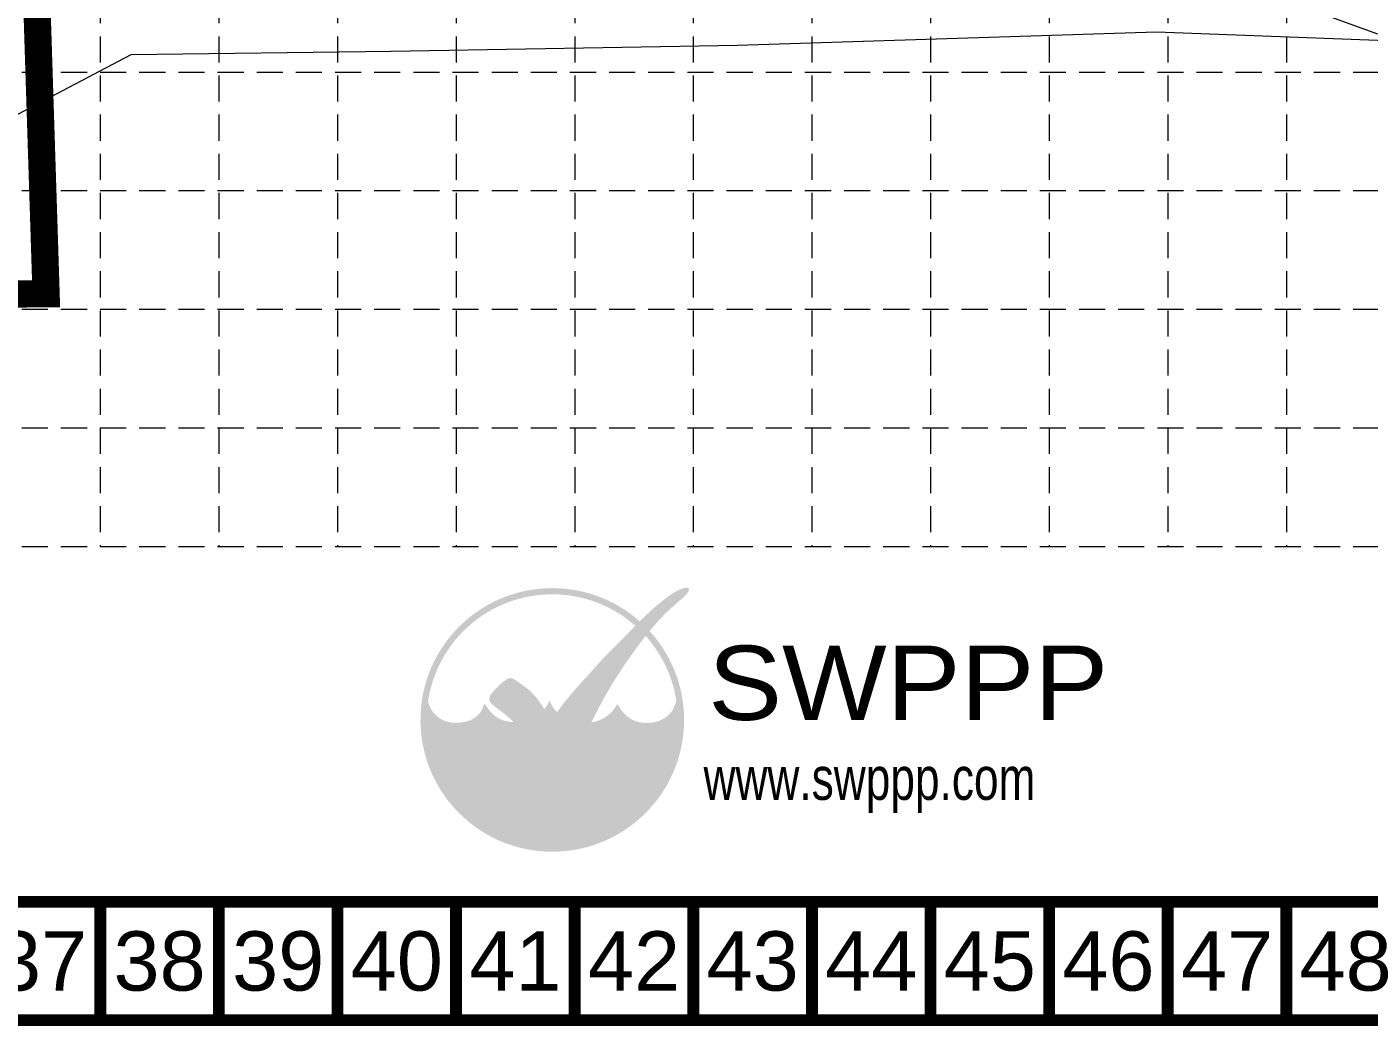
# Model space of a CAD drawing. Header units: feet. Extents: x 2483421 to 2485095, y 6854873 to 6855921.
# Drawn here: x 2484398.5 to 2484694.2, y 6854873.2 to 6855093.4 of the extents above; entities that cross this region are included whole.
import ezdxf
from ezdxf.enums import TextEntityAlignment as Align

# ---------------------------------------------------------------- set-up
doc = ezdxf.new("R2010")
doc.units = ezdxf.units.FT
doc.header["$MEASUREMENT"] = 0
doc.linetypes.add('HIDDEN', pattern=[0.375, 0.25, -0.125])
for name, color, linetype in [('BASE', 7, 'Continuous'), ('GRID', 254, 'HIDDEN'), ('LIMITS OF DISTURBANCE', 1, 'HIDDEN'), ('LOGO', 7, 'Continuous')]:
    doc.layers.add(name, color=color, linetype=linetype)
doc.layers.add('CTR', color=62, linetype='Continuous', lineweight=0)
doc.layers.add('Level 23', color=7, linetype='Continuous', lineweight=0)
doc.styles.add('LOGO1', font='ROCKEB.TTF', dxfattribs={"height": 25})
doc.styles.get("Standard").update_dxf_attribs({"font": 'ARIAL.TTF'})

# ---------------------------------------------------------------- blocks, each defined once
blk = doc.blocks.new('new logo')
at = {"layer": 'LOGO'}
h = blk.add_hatch(color=170, dxfattribs=at)
h.paths.add_polyline_path([(67.43, 44.06), (66.82, 44.7), (66.35, 45.25), (65.96, 45.76), (65.54, 46.4), (65.09, 47.19), (64.7, 47.94), (64.44, 48.47), (64.18, 49.02), (63.92, 49.58), (63.67, 50.15), (63.31, 50.99), (62.9, 52), (62.6, 52.78), (62.42, 53.27), (62.25, 53.75), (62.07, 54.23), (61.88, 54.72), (61.69, 55.22), (61.48, 55.74), (61.26, 56.27), (61.03, 56.81), (60.78, 57.37), (60.52, 57.93), (60.25, 58.5), (59.96, 59.07), (59.66, 59.64), (59.34, 60.2), (59.02, 60.77), (58.68, 61.32), (58.34, 61.87), (57.99, 62.4), (57.64, 62.91), (57.29, 63.4), (56.95, 63.87), (56.61, 64.32), (56.27, 64.74), (55.93, 65.14), (55.58, 65.53), (55.23, 65.91), (54.91, 66.23), (53.98, 66.22), (52.92, 66.33), (52.05, 66.5), (51.45, 66.64), (50.85, 66.81), (50.26, 67.01), (49.41, 67.35), (48.33, 67.91), (47.34, 68.56), (46.46, 69.26), (45.69, 70.02), (45.01, 70.79), (44.44, 71.52), (43.98, 72.16), (43.6, 72.69), (43.42, 72.95), (43.25, 73.18), (43.1, 73.38), (42.96, 73.53), (42.85, 73.65), (42.75, 73.73), (42.66, 73.76), (42.59, 73.76), (42.53, 73.71), (42.48, 73.63), (42.43, 73.52), (42.38, 73.38), (42.33, 73.22), (42.19, 72.76), (41.96, 72.1), (41.67, 71.46), (41.36, 70.91), (40.98, 70.34), (40.53, 69.77), (40.01, 69.21), (39.42, 68.67), (38.77, 68.17), (38.06, 67.7), (37.31, 67.27), (36.53, 66.9), (35.73, 66.59), (34.88, 66.34), (33.96, 66.14), (32.97, 65.99), (31.89, 65.9), (30.76, 65.86), (29.65, 65.89), (28.59, 65.97), (27.62, 66.13), (26.71, 66.36), (25.83, 66.67), (24.95, 67.08), (24.08, 67.58), (23.21, 68.18), (22.36, 68.88), (21.76, 69.47), (21.37, 69.89), (20.98, 70.36), (20.61, 70.88), (20.24, 71.46), (19.89, 72.13), (19.54, 72.89), (19.19, 73.77), (18.85, 74.77, -0.595729), (106.28, 106.77), (106.97, 107.48), (107.53, 108.05), (108.12, 108.64, 37.93689), (112.29, 104.53), (112.05, 104.24), (111.57, 103.66), (111.09, 103.06), (110.61, 102.47, -0.146449), (123.57, 75.01), (123.33, 74.47), (123.13, 73.97), (122.94, 73.5), (122.77, 73.07), (122.51, 72.4), (122.22, 71.72), (121.9, 71.1), (121.52, 70.53), (121.11, 70), (120.66, 69.51), (120.15, 69.03), (119.62, 68.57), (119.04, 68.14), (118.44, 67.73), (117.81, 67.36), (117.15, 67.03), (116.47, 66.74), (115.76, 66.49), (115.03, 66.28), (114.28, 66.11), (113.5, 65.97), (112.72, 65.88), (111.92, 65.82), (111.11, 65.8), (110.29, 65.82), (109.44, 65.89), (108.56, 66.01), (107.66, 66.19), (106.75, 66.43), (105.88, 66.73), (105.05, 67.1), (104.26, 67.53), (103.5, 68.04), (102.78, 68.61), (102.07, 69.26), (101.4, 69.96), (100.78, 70.68), (100.24, 71.38), (99.83, 72.02), (99.55, 72.52), (99.4, 72.79), (99.26, 73.03), (99.13, 73.24), (99.02, 73.4), (98.92, 73.52), (98.82, 73.58), (98.72, 73.6), (98.63, 73.58), (98.54, 73.51), (98.45, 73.42), (98.36, 73.3), (98.26, 73.16), (98.17, 73), (98.06, 72.83), (97.8, 72.39), (97.42, 71.81), (96.93, 71.14), (96.41, 70.55), (95.93, 70.06), (95.41, 69.58), (94.84, 69.11), (94.21, 68.65), (93.52, 68.19), (92.75, 67.74), (91.9, 67.28), (90.95, 66.85), (90.08, 66.57), (89.39, 66.39), (88.62, 66.22), (87.78, 66.08), (87.59, 65.61), (87.38, 65.07), (87.13, 64.45), (86.86, 63.76), (86.57, 63), (86.26, 62.19), (85.94, 61.33), (85.6, 60.44), (85.25, 59.53), (84.91, 58.59), (84.56, 57.66), (84.21, 56.72), (83.87, 55.8), (83.53, 54.89), (83.21, 54.02), (82.9, 53.18), (82.61, 52.38), (82.34, 51.64), (82.09, 50.96), (81.86, 50.33), (81.65, 49.76), (81.33, 48.95), (80.94, 48.06), (80.54, 47.29), (80.1, 46.58), (79.62, 45.94), (79.13, 45.36), (78.61, 44.81), (78.1, 44.32), (77.57, 43.87), (77.04, 43.47), (76.48, 43.12), (75.9, 42.81), (75.31, 42.55), (74.58, 42.28), (73.74, 42.05), (72.97, 41.94), (72.25, 41.93), (71.55, 42.04), (70.87, 42.22), (70.06, 42.5), (69.36, 42.77), (68.67, 43.11), (68.04, 43.53)])
h.paths.add_polyline_path([(71.76, 72.04), (70.7, 73.9), (70.07, 75.23), (69.69, 74.29), (68.67, 72.59), (67.85, 71.67), (67.95, 71.51), (68.11, 71.24), (68.27, 70.99), (68.41, 70.76), (68.55, 70.55), (68.68, 70.37), (68.8, 70.21), (68.92, 70.07), (69.04, 69.95), (69.15, 69.84), (69.26, 69.75), (69.37, 69.67), (69.48, 69.59), (69.59, 69.52), (69.7, 69.46), (69.82, 69.41), (69.94, 69.36), (70.05, 69.32), (70.17, 69.28), (70.29, 69.25), (70.41, 69.22), (70.53, 69.2), (70.64, 69.18), (70.76, 69.17), (70.88, 69.16), (71, 69.15), (71.11, 69.15), (71.22, 69.16), (71.33, 69.17), (71.44, 69.19), (71.54, 69.21), (71.64, 69.24), (71.74, 69.27), (71.84, 69.31), (71.94, 69.35), (72.04, 69.4), (72.14, 69.45), (72.24, 69.51), (72.35, 69.58), (72.45, 69.65), (72.56, 69.72), (72.67, 69.81), (72.78, 69.9), (72.89, 70), (73, 70.1), (73.11, 70.21), (73.22, 70.34), (73.3, 70.42), (72.52, 71.08)], flags=17)
blk.add_hatch(color=240, dxfattribs=at).paths.add_polyline_path([(117.73, 117.3), (118.86, 118.16), (119.82, 118.88), (120.63, 119.47), (121.31, 119.95), (121.89, 120.34), (122.37, 120.64), (122.78, 120.89), (123.13, 121.1), (123.45, 121.27), (123.73, 121.42), (123.99, 121.55), (124.22, 121.67), (124.44, 121.77), (124.65, 121.85), (124.84, 121.93), (125.03, 122.01), (125.21, 122.09), (125.4, 122.16), (125.58, 122.23), (125.76, 122.3), (125.93, 122.37), (126.1, 122.44), (126.26, 122.49), (126.41, 122.55), (126.56, 122.6), (126.69, 122.64), (126.82, 122.67), (126.95, 122.71), (127.06, 122.73), (127.18, 122.76), (127.29, 122.78), (127.39, 122.79), (127.5, 122.8), (127.6, 122.81), (127.7, 122.82), (127.79, 122.82), (127.89, 122.82), (127.98, 122.82), (128.06, 122.81), (128.14, 122.8), (128.22, 122.79), (128.29, 122.78), (128.35, 122.76), (128.42, 122.74), (128.47, 122.72), (128.52, 122.7), (128.57, 122.67), (128.62, 122.64), (128.65, 122.61), (128.69, 122.57), (128.72, 122.53), (128.75, 122.49), (128.77, 122.44), (128.79, 122.39), (128.81, 122.34), (128.82, 122.28), (128.83, 122.21), (128.84, 122.14), (128.84, 122.07), (128.84, 122), (128.83, 121.92), (128.82, 121.84), (128.81, 121.76), (128.79, 121.68), (128.77, 121.6), (128.74, 121.52), (128.7, 121.44), (128.66, 121.35), (128.61, 121.26), (128.56, 121.16), (128.5, 121.06), (128.43, 120.95), (128.35, 120.83), (128.27, 120.7), (128.18, 120.57), (128.08, 120.42), (127.96, 120.27), (127.85, 120.12), (127.71, 119.96), (127.57, 119.79), (127.42, 119.62), (127.25, 119.44), (127.06, 119.24), (126.84, 119.03), (126.58, 118.79), (126.28, 118.52), (125.94, 118.21), (125.54, 117.86), (125.08, 117.47), (124.58, 117.04), (124.04, 116.57), (123.48, 116.08), (122.89, 115.57), (122.3, 115.05), (121.71, 114.53), (121.13, 114.01), (120.58, 113.5), (120.04, 112.99), (119.52, 112.49), (119.01, 111.99), (118.51, 111.49), (118.02, 110.99), (117.53, 110.47), (117.03, 109.94), (116.53, 109.4), (116.03, 108.85), (115.52, 108.29), (115.02, 107.71), (114.51, 107.14), (114.01, 106.56), (113.51, 105.98), (113.02, 105.4), (112.54, 104.82), (112.05, 104.24), (111.57, 103.66), (111.09, 103.06), (110.59, 102.44), (110.09, 101.8), (109.56, 101.13), (109.02, 100.43), (108.45, 99.68), (107.87, 98.9), (107.27, 98.1), (106.66, 97.27), (106.04, 96.43), (105.43, 95.59), (104.82, 94.74), (104.23, 93.91), (103.65, 93.08), (103.08, 92.27), (102.52, 91.46), (101.97, 90.65), (101.42, 89.84), (100.87, 89.01), (100.32, 88.18), (99.77, 87.33), (99.2, 86.45), (98.63, 85.56), (98.06, 84.66), (97.5, 83.76), (96.94, 82.87), (96.4, 81.99), (95.88, 81.13), (95.38, 80.29), (94.91, 79.49), (94.46, 78.72), (94.03, 77.96), (93.61, 77.23), (93.21, 76.5), (92.81, 75.77), (92.41, 75.04), (92.01, 74.29), (91.6, 73.54), (91.18, 72.77), (90.78, 72.02), (90.38, 71.27), (90, 70.56), (89.64, 69.88), (89.31, 69.25), (89.01, 68.69), (88.75, 68.19), (88.53, 67.74), (88.33, 67.32), (88.15, 66.92), (87.97, 66.52), (87.78, 66.08), (87.59, 65.61), (87.38, 65.07), (87.13, 64.45), (86.86, 63.76), (86.57, 63), (86.26, 62.19), (85.94, 61.33), (85.6, 60.44), (85.25, 59.53), (84.91, 58.59), (84.56, 57.66), (84.21, 56.72), (83.87, 55.8), (83.53, 54.89), (83.21, 54.02), (82.9, 53.18), (82.61, 52.38), (82.34, 51.64), (82.09, 50.96), (81.86, 50.33), (81.65, 49.76), (81.44, 49.23), (81.24, 48.75), (81.04, 48.29), (80.84, 47.87), (80.64, 47.48), (80.43, 47.11), (80.2, 46.75), (79.97, 46.41), (79.73, 46.09), (79.49, 45.78), (79.24, 45.49), (78.99, 45.21), (78.74, 44.95), (78.48, 44.69), (78.23, 44.45), (77.97, 44.21), (77.71, 43.99), (77.44, 43.78), (77.17, 43.58), (76.9, 43.39), (76.62, 43.21), (76.33, 43.04), (76.04, 42.89), (75.75, 42.75), (75.45, 42.62), (75.16, 42.5), (74.87, 42.39), (74.58, 42.29), (74.3, 42.2), (74.02, 42.13), (73.75, 42.07), (73.49, 42.02), (73.23, 41.98), (72.98, 41.95), (72.73, 41.94), (72.49, 41.93), (72.24, 41.94), (72.01, 41.97), (71.77, 42), (71.53, 42.05), (71.3, 42.11), (71.06, 42.17), (70.83, 42.24), (70.59, 42.32), (70.35, 42.4), (70.12, 42.48), (69.88, 42.57), (69.64, 42.66), (69.4, 42.76), (69.16, 42.87), (68.93, 42.98), (68.69, 43.11), (68.47, 43.25), (68.25, 43.39), (68.04, 43.55), (67.83, 43.72), (67.62, 43.9), (67.42, 44.09), (67.22, 44.28), (67.03, 44.49), (66.83, 44.69), (66.64, 44.9), (66.45, 45.13), (66.26, 45.36), (66.06, 45.62), (65.86, 45.91), (65.65, 46.23), (65.43, 46.59), (65.2, 47), (64.96, 47.45), (64.7, 47.94), (64.44, 48.47), (64.18, 49.02), (63.92, 49.58), (63.67, 50.15), (63.43, 50.71), (63.2, 51.26), (62.99, 51.78), (62.79, 52.29), (62.6, 52.78), (62.42, 53.27), (62.25, 53.75), (62.07, 54.23), (61.88, 54.72), (61.69, 55.22), (61.48, 55.74), (61.26, 56.27), (61.03, 56.81), (60.78, 57.37), (60.52, 57.93), (60.25, 58.5), (59.96, 59.07), (59.66, 59.64), (59.34, 60.2), (59.02, 60.77), (58.68, 61.32), (58.34, 61.87), (57.99, 62.4), (57.64, 62.91), (57.29, 63.4), (56.95, 63.87), (56.61, 64.32), (56.27, 64.74), (55.93, 65.14), (55.58, 65.53), (55.23, 65.91), (54.86, 66.28), (54.49, 66.65), (54.09, 67.01), (53.68, 67.39), (53.25, 67.76), (52.81, 68.14), (52.35, 68.52), (51.89, 68.9), (51.42, 69.28), (50.95, 69.66), (50.48, 70.04), (50.01, 70.41), (49.54, 70.78), (49.09, 71.13), (48.65, 71.47), (48.24, 71.8), (47.84, 72.11), (47.47, 72.4), (47.14, 72.66), (46.83, 72.9), (46.56, 73.11), (46.32, 73.3), (46.11, 73.47), (45.92, 73.63), (45.75, 73.78), (45.6, 73.92), (45.46, 74.05), (45.34, 74.18), (45.23, 74.31), (45.13, 74.44), (45.04, 74.56), (44.96, 74.69), (44.9, 74.82), (44.84, 74.96), (44.8, 75.1), (44.76, 75.24), (44.73, 75.39), (44.72, 75.54), (44.71, 75.69), (44.7, 75.84), (44.71, 75.99), (44.72, 76.15), (44.75, 76.3), (44.78, 76.45), (44.81, 76.6), (44.86, 76.75), (44.92, 76.9), (44.99, 77.06), (45.07, 77.23), (45.17, 77.4), (45.29, 77.59), (45.42, 77.8), (45.57, 78.01), (45.73, 78.24), (45.91, 78.48), (46.11, 78.73), (46.32, 78.99), (46.55, 79.26), (46.8, 79.54), (47.06, 79.83), (47.33, 80.13), (47.62, 80.43), (47.91, 80.73), (48.21, 81.04), (48.52, 81.34), (48.84, 81.64), (49.16, 81.93), (49.48, 82.21), (49.79, 82.48), (50.1, 82.74), (50.41, 82.98), (50.7, 83.21), (50.98, 83.42), (51.24, 83.62), (51.49, 83.79), (51.7, 83.95), (51.9, 84.08), (52.08, 84.19), (52.25, 84.29), (52.4, 84.38), (52.55, 84.45), (52.68, 84.51), (52.82, 84.56), (52.95, 84.61), (53.08, 84.64), (53.21, 84.67), (53.34, 84.69), (53.47, 84.7), (53.6, 84.7), (53.72, 84.69), (53.85, 84.68), (53.97, 84.65), (54.1, 84.62), (54.22, 84.58), (54.35, 84.54), (54.48, 84.48), (54.61, 84.43), (54.74, 84.36), (54.88, 84.3), (55.02, 84.23), (55.17, 84.15), (55.34, 84.06), (55.51, 83.97), (55.7, 83.86), (55.91, 83.73), (56.14, 83.59), (56.4, 83.42), (56.68, 83.23), (56.99, 83.01), (57.32, 82.78), (57.67, 82.53), (58.03, 82.27), (58.4, 81.99), (58.79, 81.71), (59.18, 81.42), (59.57, 81.13), (59.97, 80.83), (60.37, 80.53), (60.76, 80.22), (61.15, 79.91), (61.54, 79.59), (61.91, 79.27), (62.28, 78.93), (62.64, 78.6), (62.98, 78.25), (63.32, 77.9), (63.65, 77.54), (63.97, 77.17), (64.29, 76.79), (64.6, 76.4), (64.91, 76.01), (65.22, 75.6), (65.52, 75.19), (65.82, 74.78), (66.11, 74.37), (66.39, 73.96), (66.66, 73.57), (66.91, 73.18), (67.15, 72.81), (67.37, 72.45), (67.58, 72.12), (67.77, 71.8), (67.95, 71.51), (68.11, 71.24), (68.27, 70.99), (68.41, 70.76), (68.55, 70.55), (68.68, 70.37), (68.8, 70.21), (68.92, 70.07), (69.04, 69.95), (69.15, 69.84), (69.26, 69.75), (69.37, 69.67), (69.48, 69.59), (69.59, 69.52), (69.7, 69.46), (69.82, 69.41), (69.94, 69.36), (70.05, 69.32), (70.17, 69.28), (70.29, 69.25), (70.41, 69.22), (70.53, 69.2), (70.64, 69.18), (70.76, 69.17), (70.88, 69.16), (71, 69.15), (71.11, 69.15), (71.22, 69.16), (71.33, 69.17), (71.44, 69.19), (71.54, 69.21), (71.64, 69.24), (71.74, 69.27), (71.84, 69.31), (71.94, 69.35), (72.04, 69.4), (72.14, 69.45), (72.24, 69.51), (72.35, 69.58), (72.45, 69.65), (72.56, 69.72), (72.67, 69.81), (72.78, 69.9), (72.89, 70), (73, 70.1), (73.11, 70.21), (73.22, 70.34), (73.34, 70.47), (73.46, 70.61), (73.58, 70.77), (73.72, 70.94), (73.85, 71.12), (74, 71.32), (74.15, 71.53), (74.32, 71.77), (74.5, 72.01), (74.68, 72.27), (74.88, 72.55), (75.09, 72.84), (75.32, 73.15), (75.56, 73.46), (75.82, 73.79), (76.09, 74.14), (76.37, 74.49), (76.67, 74.87), (76.99, 75.25), (77.32, 75.65), (77.66, 76.07), (78.02, 76.5), (78.39, 76.95), (78.77, 77.42), (79.18, 77.91), (79.6, 78.4), (80.03, 78.92), (80.49, 79.45), (80.96, 80), (81.46, 80.56), (81.97, 81.13), (82.5, 81.72), (83.04, 82.31), (83.59, 82.91), (84.14, 83.51), (84.68, 84.1), (85.22, 84.68), (85.74, 85.25), (86.24, 85.81), (86.73, 86.35), (87.2, 86.89), (87.67, 87.41), (88.13, 87.94), (88.59, 88.46), (89.06, 88.98), (89.53, 89.52), (90.01, 90.05), (90.5, 90.6), (91, 91.16), (91.52, 91.73), (92.06, 92.31), (92.61, 92.9), (93.18, 93.5), (93.77, 94.12), (94.38, 94.75), (95.01, 95.39), (95.64, 96.03), (96.28, 96.68), (96.92, 97.32), (97.56, 97.96), (98.19, 98.58), (98.8, 99.19), (99.39, 99.77), (99.96, 100.34), (100.52, 100.9), (101.07, 101.45), (101.61, 101.98), (102.14, 102.52), (102.66, 103.05), (103.19, 103.59), (103.72, 104.13), (104.25, 104.67), (104.78, 105.23), (105.32, 105.78), (105.86, 106.34), (106.41, 106.91), (106.97, 107.48), (107.53, 108.05), (108.11, 108.62), (108.69, 109.2), (109.27, 109.77), (109.86, 110.34), (110.45, 110.91), (111.04, 111.47), (111.62, 112.02), (112.2, 112.56), (112.77, 113.1), (113.35, 113.62), (113.95, 114.16), (114.58, 114.71), (115.26, 115.3), (116.01, 115.91), (116.82, 116.58)])
at = {"layer": 'LOGO', "style": 'LOGO1'}
for s, height, width, p in [('SWPPP', 31.324, 1.115, (136.96, 67.05)), ('www.swppp.com', 18.1118, 0.77, (135.01, 33.35))]:
    blk.add_text(s, height=height, dxfattribs=dict(at, width=width)).set_placement(p)

msp = doc.modelspace()

# ---------------------------------------------------------------- linework, layer by layer
at = {"layer": 'BASE', "const_width": 2.61}
for points in [[(2483421.94, 6854874.54), (2485093.94, 6854874.54), (2485093.94, 6855919.54), (2483421.94, 6855919.54)], [(2483448.01, 6854900.66), (2485067.89, 6854900.61), (2485067.85, 6855893.43), (2483448.34, 6855893.46)]]:
    msp.add_lwpolyline(points, close=True, dxfattribs=at)
for points in [[(2484414.69, 6854874.54), (2484414.69, 6854900.67)], [(2484440.81, 6854874.54), (2484440.81, 6854900.67)], [(2484466.94, 6854874.54), (2484466.94, 6854900.67)], [(2484493.06, 6854874.54), (2484493.06, 6854900.67)], [(2484519.19, 6854874.54), (2484519.19, 6854900.67)], [(2484545.31, 6854874.54), (2484545.31, 6854900.67)], [(2484571.44, 6854874.54), (2484571.44, 6854900.67)], [(2484597.56, 6854874.54), (2484597.56, 6854900.67)], [(2484623.69, 6854874.54), (2484623.69, 6854900.67)], [(2484649.81, 6854874.54), (2484649.81, 6854900.67)], [(2484675.94, 6854874.54), (2484675.94, 6854900.67)]]:
    msp.add_lwpolyline(points, dxfattribs=at)
at = {"layer": 'CTR', "color": 35, "lineweight": 0, "ltscale": 0.328084}
msp.add_line((2484696.12, 6855091.78), (2484655.94, 6855106.34), dxfattribs=at)
at = {"layer": 'GRID', "color": 252, "linetype": 'HIDDEN', "lineweight": 0, "ltscale": 23}
for p, q in [((2484414.69, 6855893.42), (2484414.69, 6854978.93)), ((2484440.81, 6855893.42), (2484440.81, 6854978.93)), ((2484466.94, 6855893.42), (2484466.94, 6854978.93)), ((2484493.06, 6855893.42), (2484493.06, 6854978.93)), ((2484519.19, 6855893.42), (2484519.19, 6854978.93)), ((2484545.31, 6855893.42), (2484545.31, 6854978.93)), ((2484571.44, 6855893.42), (2484571.44, 6854978.93)), ((2484597.56, 6855893.42), (2484597.56, 6854978.93)), ((2484623.69, 6855893.42), (2484623.69, 6854978.93)), ((2484649.81, 6855893.42), (2484649.81, 6854978.93)), ((2484675.94, 6855893.42), (2484675.94, 6854978.93)), ((2483448.65, 6855083.43), (2485068.4, 6855083.43)), ((2483448.65, 6855057.3), (2485068.4, 6855057.3)), ((2483448.65, 6855031.18), (2485068.4, 6855031.18)), ((2483448.65, 6855005.05), (2485068.4, 6855005.05)), ((2483448.65, 6854978.93), (2485068.4, 6854978.93))]:
    msp.add_line(p, q, dxfattribs=at)
at = {"layer": 'Level 23', "color": 7, "linetype": 'Continuous', "lineweight": 0, "ltscale": 0.328084, "flags": 128}
msp.add_lwpolyline([(2484968.98, 6855091.52), (2484955.3, 6855092.24), (2484873.16, 6855090.7), (2484824.27, 6855087.5), (2484761.71, 6855081.47), (2484697.97, 6855090.33), (2484647.36, 6855092.23), (2484555.06, 6855089.27), (2484478.75, 6855087.97), (2484421.45, 6855087.22), (2484378.85, 6855064.79), (2484264.8, 6855070.27), (2484251.54, 6855064.62), (2484211.4, 6855057.56), (2484166.95, 6855084.1), (2484105.97, 6855081.28), (2484057.28, 6855083.12), (2483995.32, 6855082.37), (2483898.35, 6855084.42)], dxfattribs=at)
at = {"layer": 'LIMITS OF DISTURBANCE', "linetype": 'HIDDEN', "lineweight": 30, "ltscale": 100, "const_width": 6}
msp.add_lwpolyline([(2483553.88, 6855775.4), (2483582.72, 6855781.62), (2483622.36, 6855787.95), (2483674.73, 6855791.33), (2485022.16, 6855801.15), (2485021.8, 6855792.54), (2485014.26, 6855792.18, 0.367276), (2484981.25, 6855761.33), (2484981.64, 6855135.45), (2484941.69, 6855105.14), (2484400.49, 6855105.56), (2484402.75, 6855034.59), (2484369.16, 6855034.35), (2484323.13, 6855106.73), (2484136.59, 6855104.23), (2484070.04, 6855130.64), (2483603.14, 6855126.82), (2483582.42, 6855255.3), (2483563.42, 6855733.98), (2483555.35, 6855765.7)], format="xyb", close=True, dxfattribs=at)

# ---------------------------------------------------------------- block references
at = {"layer": 'GRID', "ltscale": 500, "xscale": 0.5224999999918509, "yscale": 0.5225000000209548, "zscale": 0.5225}
msp.add_blockref('new logo', (2484477.02, 6854905.66), dxfattribs=at)

# ---------------------------------------------------------------- texts
at = {"layer": 'BASE'}
for s, p in [('37', (2484401.63, 6854887.6)), ('38', (2484427.75, 6854887.6)), ('39', (2484453.88, 6854887.6)), ('40', (2484480, 6854887.6)), ('41', (2484506.13, 6854887.6)), ('42', (2484532.25, 6854887.6)), ('43', (2484558.38, 6854887.6)), ('44', (2484584.5, 6854887.6)), ('45', (2484610.63, 6854887.6)), ('46', (2484636.75, 6854887.6)), ('47', (2484662.88, 6854887.6)), ('48', (2484689, 6854887.6))]:
    msp.add_text(s, height=13.062, dxfattribs=at).set_placement(p, align=Align.MIDDLE_CENTER)

doc.saveas('drawing.dxf')
